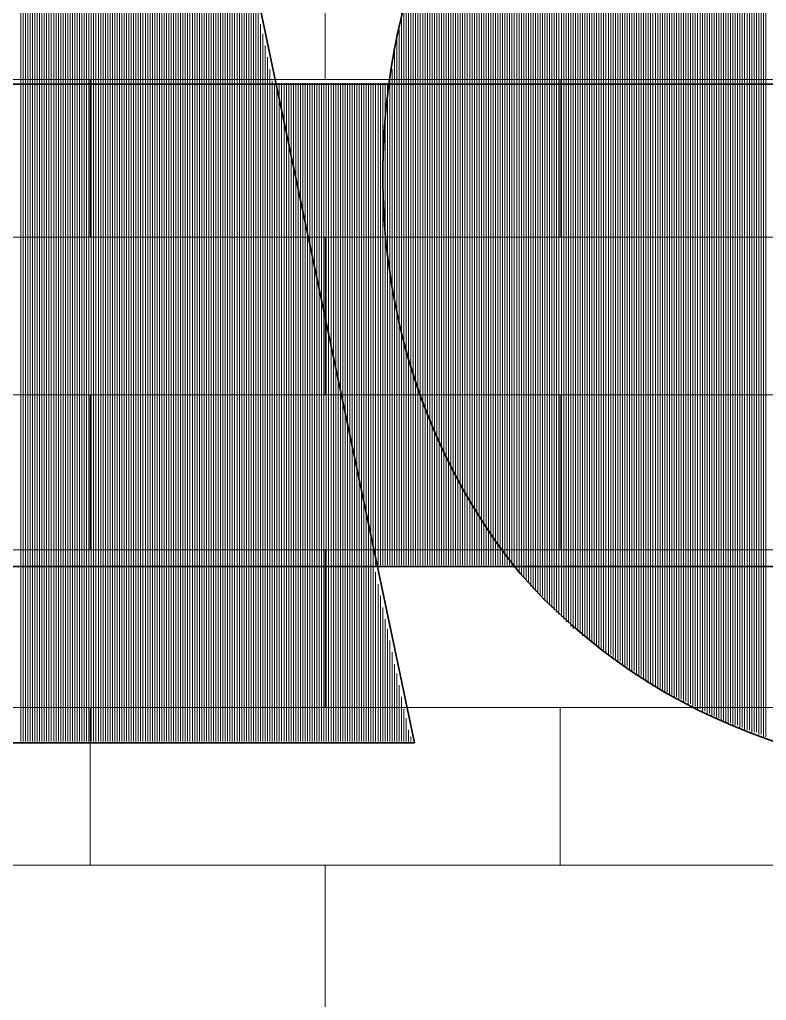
# Model space of a CAD drawing. Header units: inches. Extents: x 5 to 516, y -193 to 129.
# Drawn here: x 85.699 to 86.758, y -84.251 to -82.861 of the extents above; entities that cross this region are included whole.
import ezdxf

# ---------------------------------------------------------------- set-up
doc = ezdxf.new("R2010")
doc.units = ezdxf.units.IN
doc.header["$MEASUREMENT"] = 0
doc.layers.add('PDF4_Geometry', color=7, linetype='Continuous')

msp = doc.modelspace()

# ---------------------------------------------------------------- linework, layer by layer
at = {"layer": 'PDF4_Geometry', "lineweight": 35}
for points in [[(84.1087559, -83.886316), (83.5087558, -83.886316), (83.9287559, -81.8863158), (84.5620892, -81.8863158), (84.8820893, -83.1529826), (85.2054226, -81.8863158), (85.838756, -81.8863158), (86.2587561, -83.886316), (85.658756, -83.886316), (85.4587559, -82.8596493), (85.1820893, -83.886316), (84.5854226, -83.886316), (84.3087559, -82.8596493)], [(83.8754184, -83.6363167), (83.8754184, -82.9529833), (99.6120869, -82.9529833), (99.6120869, -83.6363167)]]:
    msp.add_lwpolyline(points, close=True, dxfattribs=at)
at = {"layer": 'PDF4_Geometry', "lineweight": 15}
for points in [[(85.700424, -83.8846511), (85.700424, -81.8846509), (85.700424, -83.8846511)], [(85.7037538, -83.8846511), (85.7037538, -81.8846509), (85.7037538, -83.8846511)], [(85.7070904, -83.8846511), (85.7070904, -81.8846509), (85.7070904, -83.8846511)], [(85.7104202, -83.8846511), (85.7104202, -81.8846509), (85.7104202, -83.8846511)], [(85.7137568, -83.8846511), (85.7137568, -81.8846509), (85.7137568, -83.8846511)], [(85.7170866, -83.8846511), (85.7170866, -81.8846509), (85.7170866, -83.8846511)], [(85.7204232, -83.8846511), (85.7204232, -81.8846509), (85.7204232, -83.8846511)], [(85.723753, -83.8846511), (85.723753, -81.8846509), (85.723753, -83.8846511)], [(85.7270896, -83.8846511), (85.7270896, -81.8846509), (85.7270896, -83.8846511)], [(85.7304194, -83.8846511), (85.7304194, -81.8846509), (85.7304194, -83.8846511)], [(85.733756, -83.8846511), (85.733756, -81.8846509), (85.733756, -83.8846511)], [(85.7370858, -83.8846511), (85.7370858, -81.8846509), (85.7370858, -83.8846511)], [(85.7404224, -83.8846511), (85.7404224, -81.8846509), (85.7404224, -83.8846511)], [(85.7437522, -83.8846511), (85.7437522, -81.8846509), (85.7437522, -83.8846511)], [(85.7470888, -83.8846511), (85.7470888, -81.8846509), (85.7470888, -83.8846511)], [(85.7504186, -83.8846511), (85.7504186, -81.8846509), (85.7504186, -83.8846511)], [(85.7537552, -83.8846511), (85.7537552, -81.8846509), (85.7537552, -83.8846511)], [(85.7570918, -83.8846511), (85.7570918, -81.8846509), (85.7570918, -83.8846511)], [(85.7604216, -83.8846511), (85.7604216, -81.8846509), (85.7604216, -83.8846511)], [(85.7637514, -83.8846511), (85.7637514, -81.8846509), (85.7637514, -83.8846511)], [(85.767088, -83.8846511), (85.767088, -81.8846509), (85.767088, -83.8846511)], [(85.7704246, -83.8846511), (85.7704246, -81.8846509), (85.7704246, -83.8846511)], [(85.7737544, -83.8846511), (85.7737544, -81.8846509), (85.7737544, -83.8846511)], [(85.7770842, -83.8846511), (85.7770842, -81.8846509), (85.7770842, -83.8846511)], [(85.7804208, -83.8846511), (85.7804208, -81.8846509), (85.7804208, -83.8846511)], [(85.7837574, -83.8846511), (85.7837574, -81.8846509), (85.7837574, -83.8846511)], [(85.7870872, -83.8846511), (85.7870872, -81.8846509), (85.7870872, -83.8846511)], [(85.7904238, -83.8846511), (85.7904238, -81.8846509), (85.7904238, -83.8846511)], [(85.7937536, -83.8846511), (85.7937536, -81.8846509), (85.7937536, -83.8846511)], [(85.7970902, -83.8846511), (85.7970902, -81.8846509), (85.7970902, -83.8846511)], [(85.80042, -83.8846511), (85.80042, -81.8846509), (85.80042, -83.8846511)], [(85.8037565, -83.8846511), (85.8037565, -81.8846509), (85.8037565, -83.8846511)], [(85.8070864, -83.8846511), (85.8070864, -81.8846509), (85.8070864, -83.8846511)], [(85.8104229, -83.8846511), (85.8104229, -81.8846509), (85.8104229, -83.8846511)], [(85.8137528, -83.8846511), (85.8137528, -81.8846509), (85.8137528, -83.8846511)], [(85.8170893, -83.8846511), (85.8170893, -81.8846509), (85.8170893, -83.8846511)], [(85.8204191, -83.8846511), (85.8204191, -81.8846509), (85.8204191, -83.8846511)], [(85.8237557, -83.8846511), (85.8237557, -81.8846509), (85.8237557, -83.8846511)], [(85.8270855, -83.8846511), (85.8270855, -81.8846509), (85.8270855, -83.8846511)], [(85.8304221, -83.8846511), (85.8304221, -81.8846509), (85.8304221, -83.8846511)], [(85.8337519, -83.8846511), (85.8337519, -81.8846509), (85.8337519, -83.8846511)], [(85.8370885, -83.8846511), (85.8370885, -81.8979844), (85.8370885, -83.8846511)], [(85.8404251, -83.8846511), (85.8404251, -81.914651), (85.8404251, -83.8846511)], [(85.8437549, -83.8846511), (85.8437549, -81.9279842), (85.8437549, -83.8846511)], [(85.8470847, -83.8846511), (85.8470847, -81.9446511), (85.8470847, -83.8846511)], [(85.8504213, -83.8846511), (85.8504213, -81.9613177), (85.8504213, -83.8846511)], [(85.8537579, -83.8846511), (85.8537579, -81.9779843), (85.8537579, -83.8846511)], [(85.8570877, -83.8846511), (85.8570877, -81.9913175), (85.8570877, -83.8846511)], [(85.8604175, -83.8846511), (85.8604175, -82.0079843), (85.8604175, -83.8846511)], [(85.8637541, -83.8846511), (85.8637541, -82.0246509), (85.8637541, -83.8846511)], [(85.8670907, -83.8846511), (85.8670907, -82.0413176), (85.8670907, -83.8846511)], [(85.8704205, -83.8846511), (85.8704205, -82.054651), (85.8704205, -83.8846511)], [(85.8737571, -83.8846511), (85.8737571, -82.0713177), (85.8737571, -83.8846511)], [(85.8770869, -83.8846511), (85.8770869, -82.0879843), (85.8770869, -83.8846511)], [(85.8804235, -83.8846511), (85.8804235, -82.1046509), (85.8804235, -83.8846511)], [(85.8837533, -83.8846511), (85.8837533, -82.1213176), (85.8837533, -83.8846511)], [(85.8870899, -83.8846511), (85.8870899, -82.134651), (85.8870899, -83.8846511)], [(85.8904197, -83.8846511), (85.8904197, -82.1513176), (85.8904197, -83.8846511)], [(85.8937563, -83.8846511), (85.8937563, -82.1679843), (85.8937563, -83.8846511)], [(85.8970861, -83.8846511), (85.8970861, -82.184651), (85.8970861, -83.8846511)], [(85.9004227, -83.8846511), (85.9004227, -82.1979842), (85.9004227, -83.8846511)], [(85.9037525, -83.8846511), (85.9037525, -82.214651), (85.9037525, -83.8846511)], [(85.9070891, -83.8846511), (85.9070891, -82.2313176), (85.9070891, -83.8846511)], [(85.9104189, -83.8846511), (85.9104189, -82.2479844), (85.9104189, -83.8846511)], [(85.9137555, -83.8846511), (85.9137555, -82.2613177), (85.9137555, -83.8846511)], [(86.7304195, -83.8679817), (86.7304195, -82.2646482), (86.7304195, -83.8679817)], [(86.7337561, -83.8679817), (86.7337561, -82.2646482), (86.7337561, -83.8679817)], [(86.7370859, -83.8713183), (86.7370859, -82.2613182), (86.7370859, -83.8713183)], [(86.7404225, -83.8713183), (86.7404225, -82.2613182), (86.7404225, -83.8713183)], [(86.7437523, -83.8713183), (86.7437523, -82.2613182), (86.7437523, -83.8713183)], [(86.7470889, -83.8746515), (86.7470889, -82.2579847), (86.7470889, -83.8746515)], [(86.7504187, -83.8746515), (86.7504187, -82.2579847), (86.7504187, -83.8746515)], [(86.7537553, -83.8779847), (86.7537553, -82.2579846), (86.7537553, -83.8779847)], [(86.7570919, -83.8779847), (86.7570919, -82.2546513), (86.7570919, -83.8779847)], [(85.9170853, -83.8846511), (85.9170853, -82.2779843), (85.9170853, -83.8846511)], [(86.6970875, -83.8546489), (86.6970875, -82.2779822), (86.6970875, -83.8546489)], [(86.7004241, -83.8579855), (86.7004241, -82.2779853), (86.7004241, -83.8579855)], [(86.7037539, -83.8579855), (86.7037539, -82.2746521), (86.7037539, -83.8579855)], [(86.7070905, -83.8579855), (86.7070905, -82.2746521), (86.7070905, -83.8579855)], [(86.7104203, -83.8613153), (86.7104203, -82.2746486), (86.7104203, -83.8613153)], [(86.7137569, -83.8613153), (86.7137569, -82.2713151), (86.7137569, -83.8613153)], [(86.7170867, -83.8613153), (86.7170867, -82.2713151), (86.7170867, -83.8613153)], [(86.7204233, -83.8646519), (86.7204233, -82.2679851), (86.7204233, -83.8646519)], [(86.7237531, -83.8646519), (86.7237531, -82.2679851), (86.7237531, -83.8646519)], [(86.7270897, -83.8679817), (86.7270897, -82.2679816), (86.7270897, -83.8679817)], [(86.6704219, -83.8413161), (86.6704219, -82.291316), (86.6704219, -83.8413161)], [(86.6737585, -83.8446493), (86.6737585, -82.2913159), (86.6737585, -83.8446493)], [(86.6770883, -83.8446493), (86.6770883, -82.2879825), (86.6770883, -83.8446493)], [(86.6804181, -83.8479825), (86.6804181, -82.2879824), (86.6804181, -83.8479825)], [(86.6837547, -83.8479825), (86.6837547, -82.2846491), (86.6837547, -83.8479825)], [(86.6870913, -83.8513157), (86.6870913, -82.2846489), (86.6870913, -83.8513157)], [(86.6904211, -83.8513157), (86.6904211, -82.2813156), (86.6904211, -83.8513157)], [(86.6937509, -83.8546489), (86.6937509, -82.2813155), (86.6937509, -83.8546489)], [(85.9204219, -83.8846511), (85.9204219, -82.2946509), (85.9204219, -83.8846511)], [(86.6370899, -83.8246501), (86.6370899, -82.3079834), (86.6370899, -83.8246501)], [(86.6404198, -83.8279833), (86.6404198, -82.3079832), (86.6404198, -83.8279833)], [(86.6437563, -83.8279833), (86.6437563, -82.3046499), (86.6437563, -83.8279833)], [(86.6470862, -83.8313165), (86.6470862, -82.3046497), (86.6470862, -83.8313165)], [(86.6504227, -83.8313165), (86.6504227, -82.3013164), (86.6504227, -83.8313165)], [(86.6537525, -83.8346497), (86.6537525, -82.3013163), (86.6537525, -83.8346497)], [(86.6570891, -83.8346497), (86.6570891, -82.2979829), (86.6570891, -83.8346497)], [(86.6604189, -83.8379829), (86.6604189, -82.2979829), (86.6604189, -83.8379829)], [(86.6637555, -83.8379829), (86.6637555, -82.2946494), (86.6637555, -83.8379829)], [(86.6670853, -83.8413161), (86.6670853, -82.2946493), (86.6670853, -83.8413161)], [(85.9237585, -83.8846511), (85.9237585, -82.3113176), (85.9237585, -83.8846511)], [(86.6137542, -83.8146505), (86.6137542, -82.3213172), (86.6137542, -83.8146505)], [(86.6170908, -83.8146505), (86.6170908, -82.3213172), (86.6170908, -83.8146505)], [(86.6204206, -83.8179837), (86.6204206, -82.3179836), (86.6204206, -83.8179837)], [(86.6237572, -83.8179837), (86.6237572, -82.3146503), (86.6237572, -83.8179837)], [(86.627087, -83.8213169), (86.627087, -82.3146501), (86.627087, -83.8213169)], [(86.6304236, -83.8213169), (86.6304236, -82.3113168), (86.6304236, -83.8213169)], [(86.6337534, -83.8246501), (86.6337534, -82.3113167), (86.6337534, -83.8246501)], [(85.9270883, -83.8846511), (85.9270883, -82.3279843), (85.9270883, -83.8846511)], [(86.5904252, -83.8013178), (86.5904252, -82.334651), (86.5904252, -83.8013178)], [(86.593755, -83.8013178), (86.593755, -82.334651), (86.593755, -83.8013178)], [(86.5970848, -83.804651), (86.5970848, -82.3313175), (86.5970848, -83.804651)], [(86.6004214, -83.8079842), (86.6004214, -82.3279841), (86.6004214, -83.8079842)], [(86.603758, -83.8079842), (86.603758, -82.3279841), (86.603758, -83.8079842)], [(86.6070878, -83.8113173), (86.6070878, -82.3246506), (86.6070878, -83.8113173)], [(86.6104176, -83.8113173), (86.6104176, -82.3246506), (86.6104176, -83.8113173)], [(85.9304181, -83.8846511), (85.9304181, -82.3413176), (85.9304181, -83.8846511)], [(86.5737558, -83.787985), (86.5737558, -82.3479848), (86.5737558, -83.787985)], [(86.5770856, -83.7913182), (86.5770856, -82.3446513), (86.5770856, -83.7913182)], [(86.5804222, -83.7913182), (86.5804222, -82.3446513), (86.5804222, -83.7913182)], [(86.583752, -83.7946514), (86.583752, -82.3413179), (86.583752, -83.7946514)], [(86.5870886, -83.7979846), (86.5870886, -82.3379844), (86.5870886, -83.7979846)], [(85.9337547, -83.8846511), (85.9337547, -82.3579843), (85.9337547, -83.8846511)], [(86.5537566, -83.7746522), (86.5537566, -82.3613187), (86.5537566, -83.7746522)], [(86.5570864, -83.777982), (86.5570864, -82.3613152), (86.5570864, -83.777982)], [(86.560423, -83.777982), (86.560423, -82.3579819), (86.560423, -83.777982)], [(86.5637528, -83.7813186), (86.5637528, -82.3546518), (86.5637528, -83.7813186)], [(86.5670894, -83.7846484), (86.5670894, -82.351315), (86.5670894, -83.7846484)], [(86.5704192, -83.7846484), (86.5704192, -82.351315), (86.5704192, -83.7846484)], [(85.9370912, -83.8846511), (85.9370912, -82.374651), (85.9370912, -83.8846511)], [(86.5337574, -83.761316), (86.5337574, -82.3779825), (86.5337574, -83.761316)], [(86.5370872, -83.761316), (86.5370872, -82.3746493), (86.5370872, -83.761316)], [(86.5404238, -83.7646492), (86.5404238, -82.3713157), (86.5404238, -83.7646492)], [(86.5437536, -83.7679824), (86.5437536, -82.3713157), (86.5437536, -83.7679824)], [(86.5470902, -83.7713156), (86.5470902, -82.3679821), (86.5470902, -83.7713156)], [(86.55042, -83.7713156), (86.55042, -82.3646488), (86.55042, -83.7713156)], [(85.9404211, -83.8846511), (85.9404211, -82.3913177), (85.9404211, -83.8846511)], [(86.5137515, -83.74465), (86.5137515, -82.3913165), (86.5137515, -83.74465)], [(86.517088, -83.7479832), (86.517088, -82.3913164), (86.517088, -83.7479832)], [(86.5204246, -83.7513164), (86.5204246, -82.3879829), (86.5204246, -83.7513164)], [(86.5237544, -83.7546496), (86.5237544, -82.3846495), (86.5237544, -83.7546496)], [(86.5270842, -83.7546496), (86.5270842, -82.3813162), (86.5270842, -83.7546496)], [(86.5304208, -83.7579828), (86.5304208, -82.381316), (86.5304208, -83.7579828)], [(85.9437509, -83.8846511), (85.9437509, -82.404651), (85.9437509, -83.8846511)], [(86.5004187, -83.7346504), (86.5004187, -82.4046502), (86.5004187, -83.7346504)], [(86.5037552, -83.7379836), (86.5037552, -82.4013169), (86.5037552, -83.7379836)], [(86.5070918, -83.7413168), (86.5070918, -82.3979834), (86.5070918, -83.7413168)], [(86.5104216, -83.74465), (86.5104216, -82.3946499), (86.5104216, -83.74465)], [(86.4837561, -83.7246508), (86.4837561, -82.417984), (86.4837561, -83.7246508)], [(86.4870859, -83.7246508), (86.4870859, -82.4146507), (86.4870859, -83.7246508)], [(86.4904225, -83.727984), (86.4904225, -82.4113172), (86.4904225, -83.727984)], [(86.4937523, -83.7313172), (86.4937523, -82.4079838), (86.4937523, -83.7313172)], [(86.4970889, -83.7346504), (86.4970889, -82.4079837), (86.4970889, -83.7346504)], [(85.9470875, -83.8846511), (85.9470875, -82.4213176), (85.9470875, -83.8846511)], [(86.4704233, -83.711318), (86.4704233, -82.4279846), (86.4704233, -83.711318)], [(86.4737531, -83.7146512), (86.4737531, -82.4246512), (86.4737531, -83.7146512)], [(86.4770897, -83.7146512), (86.4770897, -82.4246512), (86.4770897, -83.7146512)], [(86.4804195, -83.7213176), (86.4804195, -82.4213175), (86.4804195, -83.7213176)], [(85.950424, -83.8846511), (85.950424, -82.4379843), (85.950424, -83.8846511)], [(86.4537539, -83.6946486), (86.4537539, -82.4446485), (86.4537539, -83.6946486)], [(86.4570905, -83.6979852), (86.4570905, -82.4413184), (86.4570905, -83.6979852)], [(86.4604203, -83.701315), (86.4604203, -82.4379816), (86.4604203, -83.701315)], [(86.4637569, -83.7046516), (86.4637569, -82.4346515), (86.4637569, -83.7046516)], [(86.4670867, -83.7079848), (86.4670867, -82.4346514), (86.4670867, -83.7079848)], [(85.9537538, -83.8846511), (85.9537538, -82.454651), (85.9537538, -83.8846511)], [(86.4404211, -83.6779826), (86.4404211, -82.4613159), (86.4404211, -83.6779826)], [(86.4437509, -83.684649), (86.4437509, -82.4579823), (86.4437509, -83.684649)], [(86.4470875, -83.6879822), (86.4470875, -82.4546488), (86.4470875, -83.6879822)], [(86.4504241, -83.6913188), (86.4504241, -82.4479855), (86.4504241, -83.6913188)], [(85.9570904, -83.8846511), (85.9570904, -82.4679843), (85.9570904, -83.8846511)], [(86.4270883, -83.6679831), (86.4270883, -82.4746496), (86.4270883, -83.6679831)], [(86.4304181, -83.6713163), (86.4304181, -82.4746494), (86.4304181, -83.6713163)], [(86.4337547, -83.6746495), (86.4337547, -82.4679827), (86.4337547, -83.6746495)], [(86.4370913, -83.6779826), (86.4370913, -82.4646492), (86.4370913, -83.6779826)], [(85.9604202, -83.8846511), (85.9604202, -82.4846509), (85.9604202, -83.8846511)], [(86.4170853, -83.6546503), (86.4170853, -82.4879835), (86.4170853, -83.6546503)], [(86.4204219, -83.6579835), (86.4204219, -82.48465), (86.4204219, -83.6579835)], [(86.4237585, -83.6646499), (86.4237585, -82.477983), (86.4237585, -83.6646499)], [(85.9637568, -83.8846511), (85.9637568, -82.5013177), (85.9637568, -83.8846511)], [(86.4070891, -83.6446507), (86.4070891, -82.497984), (86.4070891, -83.6446507)], [(86.4104189, -83.6479839), (86.4104189, -82.4946504), (86.4104189, -83.6479839)], [(86.4137555, -83.6513171), (86.4137555, -82.491317), (86.4137555, -83.6513171)], [(86.3937563, -83.6279847), (86.3937563, -82.5146512), (86.3937563, -83.6279847)], [(86.3970861, -83.6313179), (86.3970861, -82.5146511), (86.3970861, -83.6313179)], [(86.4004227, -83.6379843), (86.4004227, -82.5079842), (86.4004227, -83.6379843)], [(86.4037525, -83.6379843), (86.4037525, -82.5046508), (86.4037525, -83.6379843)], [(85.9670866, -83.8846511), (85.9670866, -82.5179843), (85.9670866, -83.8846511)], [(86.3870899, -83.6179817), (86.3870899, -82.5246483), (86.3870899, -83.6179817)], [(86.3904197, -83.6246515), (86.3904197, -82.521318), (86.3904197, -83.6246515)], [(85.9704232, -83.8846511), (85.9704232, -82.534651), (85.9704232, -83.8846511)], [(86.3737571, -83.5979825), (86.3737571, -82.5446491), (86.3737571, -83.5979825)], [(86.3770869, -83.6046489), (86.3770869, -82.5379821), (86.3770869, -83.6046489)], [(86.3804235, -83.6113153), (86.3804235, -82.5346486), (86.3804235, -83.6113153)], [(86.3837533, -83.6146519), (86.3837533, -82.5313185), (86.3837533, -83.6146519)], [(85.973753, -83.8846511), (85.973753, -82.5479844), (85.973753, -83.8846511)], [(86.3670907, -83.5913161), (86.3670907, -82.5546494), (86.3670907, -83.5913161)], [(86.3704205, -83.5979825), (86.3704205, -82.5479824), (86.3704205, -83.5979825)], [(85.9770896, -83.8846511), (85.9770896, -82.564651), (85.9770896, -83.8846511)], [(86.3570878, -83.5779833), (86.3570878, -82.5713165), (86.3570878, -83.5779833)], [(86.3604176, -83.5846497), (86.3604176, -82.5646496), (86.3604176, -83.5846497)], [(86.3637542, -83.5879829), (86.3637542, -82.5613162), (86.3637542, -83.5879829)], [(85.9804194, -83.8846511), (85.9804194, -82.5813177), (85.9804194, -83.8846511)], [(86.3504214, -83.5713169), (86.3504214, -82.5813168), (86.3504214, -83.5713169)], [(86.3537579, -83.5746501), (86.3537579, -82.57465), (86.3537579, -83.5746501)], [(85.983756, -83.8846511), (85.983756, -82.5979843), (85.983756, -83.8846511)], [(86.3404252, -83.5546509), (86.3404252, -82.5979842), (86.3404252, -83.5546509)], [(86.343755, -83.5613173), (86.343755, -82.5946506), (86.343755, -83.5613173)], [(86.3470848, -83.5679837), (86.3470848, -82.5879837), (86.3470848, -83.5679837)], [(85.9870858, -83.8846511), (85.9870858, -82.6113177), (85.9870858, -83.8846511)], [(86.333752, -83.5446513), (86.333752, -82.611318), (86.333752, -83.5446513)], [(86.3370886, -83.5513177), (86.3370886, -82.6079843), (86.3370886, -83.5513177)], [(85.9904224, -83.8846511), (85.9904224, -82.6279843), (85.9904224, -83.8846511)], [(86.3237558, -83.527982), (86.3237558, -82.6279818), (86.3237558, -83.527982)], [(86.3270856, -83.5346484), (86.3270856, -82.6213149), (86.3270856, -83.5346484)], [(86.3304222, -83.5413181), (86.3304222, -82.6179847), (86.3304222, -83.5413181)], [(86.3170894, -83.5179824), (86.3170894, -82.6413156), (86.3170894, -83.5179824)], [(86.3204192, -83.5213156), (86.3204192, -82.6346488), (86.3204192, -83.5213156)], [(85.9937522, -83.8846511), (85.9937522, -82.644651), (85.9937522, -83.8846511)], [(86.310423, -83.5046496), (86.310423, -82.6546495), (86.310423, -83.5046496)], [(86.3137528, -83.5079828), (86.3137528, -82.6446494), (86.3137528, -83.5079828)], [(85.9970888, -83.8846511), (85.9970888, -82.6613177), (85.9970888, -83.8846511)], [(86.3037566, -83.4913168), (86.3037566, -82.66465), (86.3037566, -83.4913168)], [(86.3070864, -83.4979832), (86.3070864, -82.6579831), (86.3070864, -83.4979832)], [(86.0004186, -83.8846511), (86.0004186, -82.6746509), (86.0004186, -83.8846511)], [(86.2970902, -83.477984), (86.2970902, -82.6813173), (86.2970902, -83.477984)], [(86.30042, -83.4846504), (86.30042, -82.671317), (86.30042, -83.4846504)], [(86.0037552, -83.8846511), (86.0037552, -82.6913177), (86.0037552, -83.8846511)], [(86.2904238, -83.461318), (86.2904238, -82.6946513), (86.2904238, -83.461318)], [(86.2937536, -83.4713176), (86.2937536, -82.6879842), (86.2937536, -83.4713176)], [(86.0070918, -83.8846511), (86.0070918, -82.7079843), (86.0070918, -83.8846511)], [(86.2837574, -83.4479852), (86.2837574, -82.7113185), (86.2837574, -83.4479852)], [(86.2870872, -83.4579848), (86.2870872, -82.7046514), (86.2870872, -83.4579848)], [(86.0104216, -83.8846511), (86.0104216, -82.7246511), (86.0104216, -83.8846511)], [(86.2804208, -83.4413188), (86.2804208, -82.7179854), (86.2804208, -83.4413188)], [(86.2737544, -83.4246494), (86.2737544, -82.7379827), (86.2737544, -83.4246494)], [(86.2770842, -83.434649), (86.2770842, -82.7279823), (86.2770842, -83.434649)], [(86.0137514, -83.8846511), (86.0137514, -82.7413177), (86.0137514, -83.8846511)], [(86.2704246, -83.4113166), (86.2704246, -82.7446499), (86.2704246, -83.4113166)], [(86.017088, -83.8846511), (86.017088, -82.754651), (86.017088, -83.8846511)], [(86.2637514, -83.3979838), (86.2637514, -82.7646505), (86.2637514, -83.3979838)], [(86.267088, -83.4079834), (86.267088, -82.7613167), (86.267088, -83.4079834)], [(86.0204246, -83.8846511), (86.0204246, -82.7713176), (86.0204246, -83.8846511)], [(86.2604216, -83.3879843), (86.2604216, -82.7779842), (86.2604216, -83.3879843)], [(86.0237544, -83.8846511), (86.0237544, -82.7879843), (86.0237544, -83.8846511)], [(86.2570918, -83.3779847), (86.2570918, -82.7879846), (86.2570918, -83.3779847)], [(86.0270842, -83.8846511), (86.0270842, -82.804651), (86.0270842, -83.8846511)], [(86.2537552, -83.3613153), (86.2537552, -82.8013152), (86.2537552, -83.3613153)], [(86.0304208, -83.8846511), (86.0304208, -82.8179843), (86.0304208, -83.8846511)], [(86.2504186, -83.3546489), (86.2504186, -82.8179822), (86.2504186, -83.3546489)], [(86.0337574, -83.8846511), (86.0337574, -82.834651), (86.0337574, -83.8846511)], [(86.2470888, -83.3413161), (86.2470888, -82.8246494), (86.2470888, -83.3413161)], [(86.2437522, -83.3313165), (86.2437522, -82.8379831), (86.2437522, -83.3313165)], [(86.0370872, -83.8846511), (86.0370872, -82.8513177), (86.0370872, -83.8846511)], [(86.2404224, -83.3113173), (86.2404224, -82.8513173), (86.2404224, -83.3113173)], [(86.0404238, -83.8846511), (86.0404238, -82.8679844), (86.0404238, -83.8846511)], [(86.2370858, -83.3046509), (86.2370858, -82.8746509), (86.2370858, -83.3046509)], [(86.0437536, -83.8846511), (86.0437536, -82.8813177), (86.0437536, -83.8846511)], [(86.233756, -83.2913181), (86.233756, -82.8813181), (86.233756, -83.2913181)], [(86.0470902, -83.8846511), (86.0470902, -82.8979843), (86.0470902, -83.8846511)], [(86.2304195, -83.2779819), (86.2304195, -82.9013152), (86.2304195, -83.2779819)], [(86.05042, -83.8846511), (86.05042, -82.9146511), (86.05042, -83.8846511)], [(86.0537566, -83.8846511), (86.0537566, -82.9313177), (86.0537566, -83.8846511)], [(86.2270896, -83.2513164), (86.2270896, -82.9313163), (86.2270896, -83.2513164)], [(85.700424, -83.6346511), (85.700424, -82.9513177), (85.700424, -83.6346511)], [(85.7037538, -83.6346511), (85.7037538, -82.9513177), (85.7037538, -83.6346511)], [(85.7070904, -83.6346511), (85.7070904, -82.9513177), (85.7070904, -83.6346511)], [(85.7104202, -83.6346511), (85.7104202, -82.9513177), (85.7104202, -83.6346511)], [(85.7137568, -83.6346511), (85.7137568, -82.9513177), (85.7137568, -83.6346511)], [(85.7170866, -83.6346511), (85.7170866, -82.9513177), (85.7170866, -83.6346511)], [(85.7204232, -83.6346511), (85.7204232, -82.9513177), (85.7204232, -83.6346511)], [(85.723753, -83.6346511), (85.723753, -82.9513177), (85.723753, -83.6346511)], [(85.7270896, -83.6346511), (85.7270896, -82.9513177), (85.7270896, -83.6346511)], [(85.7304194, -83.6346511), (85.7304194, -82.9513177), (85.7304194, -83.6346511)], [(85.733756, -83.6346511), (85.733756, -82.9513177), (85.733756, -83.6346511)], [(85.7370858, -83.6346511), (85.7370858, -82.9513177), (85.7370858, -83.6346511)], [(85.7404224, -83.6346511), (85.7404224, -82.9513177), (85.7404224, -83.6346511)], [(85.7437522, -83.6346511), (85.7437522, -82.9513177), (85.7437522, -83.6346511)], [(85.7470888, -83.6346511), (85.7470888, -82.9513177), (85.7470888, -83.6346511)], [(85.7504186, -83.6346511), (85.7504186, -82.9513177), (85.7504186, -83.6346511)], [(85.7537552, -83.6346511), (85.7537552, -82.9513177), (85.7537552, -83.6346511)], [(85.7570918, -83.6346511), (85.7570918, -82.9513177), (85.7570918, -83.6346511)], [(85.7604216, -83.6346511), (85.7604216, -82.9513177), (85.7604216, -83.6346511)], [(85.7637514, -83.6346511), (85.7637514, -82.9513177), (85.7637514, -83.6346511)], [(85.767088, -83.6346511), (85.767088, -82.9513177), (85.767088, -83.6346511)], [(85.7704246, -83.6346511), (85.7704246, -82.9513177), (85.7704246, -83.6346511)], [(85.7737544, -83.6346511), (85.7737544, -82.9513177), (85.7737544, -83.6346511)], [(85.7770842, -83.6346511), (85.7770842, -82.9513177), (85.7770842, -83.6346511)], [(85.7804208, -83.6346511), (85.7804208, -82.9513177), (85.7804208, -83.6346511)], [(85.7837574, -83.6346511), (85.7837574, -82.9513177), (85.7837574, -83.6346511)], [(85.7870872, -83.6346511), (85.7870872, -82.9513177), (85.7870872, -83.6346511)], [(85.7904238, -83.6346511), (85.7904238, -82.9513177), (85.7904238, -83.6346511)], [(85.7937536, -83.6346511), (85.7937536, -82.9513177), (85.7937536, -83.6346511)], [(85.7970902, -83.6346511), (85.7970902, -82.9513177), (85.7970902, -83.6346511)], [(85.80042, -83.6346511), (85.80042, -82.9513177), (85.80042, -83.6346511)], [(85.8037565, -83.6346511), (85.8037565, -82.9513177), (85.8037565, -83.6346511)], [(85.8070864, -83.6346511), (85.8070864, -82.9513177), (85.8070864, -83.6346511)], [(85.8104229, -83.6346511), (85.8104229, -82.9513177), (85.8104229, -83.6346511)], [(85.8137528, -83.6346511), (85.8137528, -82.9513177), (85.8137528, -83.6346511)], [(85.8170893, -83.6346511), (85.8170893, -82.9513177), (85.8170893, -83.6346511)], [(85.8204191, -83.6346511), (85.8204191, -82.9513177), (85.8204191, -83.6346511)], [(85.8237557, -83.6346511), (85.8237557, -82.9513177), (85.8237557, -83.6346511)], [(85.8270855, -83.6346511), (85.8270855, -82.9513177), (85.8270855, -83.6346511)], [(85.8304221, -83.6346511), (85.8304221, -82.9513177), (85.8304221, -83.6346511)], [(85.8337519, -83.6346511), (85.8337519, -82.9513177), (85.8337519, -83.6346511)], [(85.8370885, -83.6346511), (85.8370885, -82.9513177), (85.8370885, -83.6346511)], [(85.8404251, -83.6346511), (85.8404251, -82.9513177), (85.8404251, -83.6346511)], [(85.8437549, -83.6346511), (85.8437549, -82.9513177), (85.8437549, -83.6346511)], [(85.8470847, -83.6346511), (85.8470847, -82.9513177), (85.8470847, -83.6346511)], [(85.8504213, -83.6346511), (85.8504213, -82.9513177), (85.8504213, -83.6346511)], [(85.8537579, -83.6346511), (85.8537579, -82.9513177), (85.8537579, -83.6346511)], [(85.8570877, -83.6346511), (85.8570877, -82.9513177), (85.8570877, -83.6346511)], [(85.8604175, -83.6346511), (85.8604175, -82.9513177), (85.8604175, -83.6346511)], [(85.8637541, -83.6346511), (85.8637541, -82.9513177), (85.8637541, -83.6346511)], [(85.8670907, -83.6346511), (85.8670907, -82.9513177), (85.8670907, -83.6346511)], [(85.8704205, -83.6346511), (85.8704205, -82.9513177), (85.8704205, -83.6346511)], [(85.8737571, -83.6346511), (85.8737571, -82.9513177), (85.8737571, -83.6346511)], [(85.8770869, -83.6346511), (85.8770869, -82.9513177), (85.8770869, -83.6346511)], [(85.8804235, -83.6346511), (85.8804235, -82.9513177), (85.8804235, -83.6346511)], [(85.8837533, -83.6346511), (85.8837533, -82.9513177), (85.8837533, -83.6346511)], [(85.8870899, -83.6346511), (85.8870899, -82.9513177), (85.8870899, -83.6346511)], [(85.8904197, -83.6346511), (85.8904197, -82.9513177), (85.8904197, -83.6346511)], [(85.8937563, -83.6346511), (85.8937563, -82.9513177), (85.8937563, -83.6346511)], [(85.8970861, -83.6346511), (85.8970861, -82.9513177), (85.8970861, -83.6346511)], [(85.9004227, -83.6346511), (85.9004227, -82.9513177), (85.9004227, -83.6346511)], [(85.9037525, -83.6346511), (85.9037525, -82.9513177), (85.9037525, -83.6346511)], [(85.9070891, -83.6346511), (85.9070891, -82.9513177), (85.9070891, -83.6346511)], [(85.9104189, -83.6346511), (85.9104189, -82.9513177), (85.9104189, -83.6346511)], [(85.9137555, -83.6346511), (85.9137555, -82.9513177), (85.9137555, -83.6346511)], [(85.9170853, -83.6346511), (85.9170853, -82.9513177), (85.9170853, -83.6346511)], [(85.9204219, -83.6346511), (85.9204219, -82.9513177), (85.9204219, -83.6346511)], [(85.9237585, -83.6346511), (85.9237585, -82.9513177), (85.9237585, -83.6346511)], [(85.9270883, -83.6346511), (85.9270883, -82.9513177), (85.9270883, -83.6346511)], [(85.9304181, -83.6346511), (85.9304181, -82.9513177), (85.9304181, -83.6346511)], [(85.9337547, -83.6346511), (85.9337547, -82.9513177), (85.9337547, -83.6346511)], [(85.9370912, -83.6346511), (85.9370912, -82.9513177), (85.9370912, -83.6346511)], [(85.9404211, -83.6346511), (85.9404211, -82.9513177), (85.9404211, -83.6346511)], [(85.9437509, -83.6346511), (85.9437509, -82.9513177), (85.9437509, -83.6346511)], [(85.9470875, -83.6346511), (85.9470875, -82.9513177), (85.9470875, -83.6346511)], [(85.950424, -83.6346511), (85.950424, -82.9513177), (85.950424, -83.6346511)], [(85.9537538, -83.6346511), (85.9537538, -82.9513177), (85.9537538, -83.6346511)], [(85.9570904, -83.6346511), (85.9570904, -82.9513177), (85.9570904, -83.6346511)], [(85.9604202, -83.6346511), (85.9604202, -82.9513177), (85.9604202, -83.6346511)], [(85.9637568, -83.6346511), (85.9637568, -82.9513177), (85.9637568, -83.6346511)], [(85.9670866, -83.6346511), (85.9670866, -82.9513177), (85.9670866, -83.6346511)], [(85.9704232, -83.6346511), (85.9704232, -82.9513177), (85.9704232, -83.6346511)], [(85.973753, -83.6346511), (85.973753, -82.9513177), (85.973753, -83.6346511)], [(85.9770896, -83.6346511), (85.9770896, -82.9513177), (85.9770896, -83.6346511)], [(85.9804194, -83.6346511), (85.9804194, -82.9513177), (85.9804194, -83.6346511)], [(85.983756, -83.6346511), (85.983756, -82.9513177), (85.983756, -83.6346511)], [(85.9870858, -83.6346511), (85.9870858, -82.9513177), (85.9870858, -83.6346511)], [(85.9904224, -83.6346511), (85.9904224, -82.9513177), (85.9904224, -83.6346511)], [(85.9937522, -83.6346511), (85.9937522, -82.9513177), (85.9937522, -83.6346511)], [(85.9970888, -83.6346511), (85.9970888, -82.9513177), (85.9970888, -83.6346511)], [(86.0004186, -83.6346511), (86.0004186, -82.9513177), (86.0004186, -83.6346511)], [(86.0037552, -83.6346511), (86.0037552, -82.9513177), (86.0037552, -83.6346511)], [(86.0070918, -83.6346511), (86.0070918, -82.9513177), (86.0070918, -83.6346511)], [(86.0104216, -83.6346511), (86.0104216, -82.9513177), (86.0104216, -83.6346511)], [(86.0137514, -83.6346511), (86.0137514, -82.9513177), (86.0137514, -83.6346511)], [(86.017088, -83.6346511), (86.017088, -82.9513177), (86.017088, -83.6346511)], [(86.0204246, -83.6346511), (86.0204246, -82.9513177), (86.0204246, -83.6346511)], [(86.0237544, -83.6346511), (86.0237544, -82.9513177), (86.0237544, -83.6346511)], [(86.0270842, -83.6346511), (86.0270842, -82.9513177), (86.0270842, -83.6346511)], [(86.0304208, -83.6346511), (86.0304208, -82.9513177), (86.0304208, -83.6346511)], [(86.0337574, -83.6346511), (86.0337574, -82.9513177), (86.0337574, -83.6346511)], [(86.0370872, -83.6346511), (86.0370872, -82.9513177), (86.0370872, -83.6346511)], [(86.0404238, -83.6346511), (86.0404238, -82.9513177), (86.0404238, -83.6346511)], [(86.0437536, -83.6346511), (86.0437536, -82.9513177), (86.0437536, -83.6346511)], [(86.0470902, -83.6346511), (86.0470902, -82.9513177), (86.0470902, -83.6346511)], [(86.05042, -83.6346511), (86.05042, -82.9513177), (86.05042, -83.6346511)], [(86.0537566, -83.6346511), (86.0537566, -82.9513177), (86.0537566, -83.6346511)], [(86.0570864, -83.8846511), (86.0570864, -82.9479843), (86.0570864, -83.8846511)], [(86.0570864, -83.6346511), (86.0570864, -82.9513177), (86.0570864, -83.6346511)], [(86.060423, -83.6346511), (86.060423, -82.9513177), (86.060423, -83.6346511)], [(86.060423, -83.8846511), (86.060423, -82.9613176), (86.060423, -83.8846511)], [(86.0637528, -83.6346511), (86.0637528, -82.9513177), (86.0637528, -83.6346511)], [(86.0670894, -83.6346511), (86.0670894, -82.9513177), (86.0670894, -83.6346511)], [(86.0704192, -83.6346511), (86.0704192, -82.9513177), (86.0704192, -83.6346511)], [(86.0737558, -83.6346511), (86.0737558, -82.9513177), (86.0737558, -83.6346511)], [(86.0770856, -83.6346511), (86.0770856, -82.9513177), (86.0770856, -83.6346511)], [(86.0804222, -83.6346511), (86.0804222, -82.9513177), (86.0804222, -83.6346511)], [(86.083752, -83.6346511), (86.083752, -82.9513177), (86.083752, -83.6346511)], [(86.0870885, -83.6346511), (86.0870885, -82.9513177), (86.0870885, -83.6346511)], [(86.0904251, -83.6346511), (86.0904251, -82.9513177), (86.0904251, -83.6346511)], [(86.0937549, -83.6346511), (86.0937549, -82.9513177), (86.0937549, -83.6346511)], [(86.0970848, -83.6346511), (86.0970848, -82.9513177), (86.0970848, -83.6346511)], [(86.1004213, -83.6346511), (86.1004213, -82.9513177), (86.1004213, -83.6346511)], [(86.1037579, -83.6346511), (86.1037579, -82.9513177), (86.1037579, -83.6346511)], [(86.1070877, -83.6346511), (86.1070877, -82.9513177), (86.1070877, -83.6346511)], [(86.1104175, -83.6346511), (86.1104175, -82.9513177), (86.1104175, -83.6346511)], [(86.1137541, -83.6346511), (86.1137541, -82.9513177), (86.1137541, -83.6346511)], [(86.1170907, -83.6346511), (86.1170907, -82.9513177), (86.1170907, -83.6346511)], [(86.1204205, -83.6346511), (86.1204205, -82.9513177), (86.1204205, -83.6346511)], [(86.1237571, -83.6346511), (86.1237571, -82.9513177), (86.1237571, -83.6346511)], [(86.1270869, -83.6346511), (86.1270869, -82.9513177), (86.1270869, -83.6346511)], [(86.1304235, -83.6346511), (86.1304235, -82.9513177), (86.1304235, -83.6346511)], [(86.1337533, -83.6346511), (86.1337533, -82.9513177), (86.1337533, -83.6346511)], [(86.1370899, -83.6346511), (86.1370899, -82.9513177), (86.1370899, -83.6346511)], [(86.1404197, -83.6346511), (86.1404197, -82.9513177), (86.1404197, -83.6346511)], [(86.1437563, -83.6346511), (86.1437563, -82.9513177), (86.1437563, -83.6346511)], [(86.1470861, -83.6346511), (86.1470861, -82.9513177), (86.1470861, -83.6346511)], [(86.1504227, -83.6346511), (86.1504227, -82.9513177), (86.1504227, -83.6346511)], [(86.1537525, -83.6346511), (86.1537525, -82.9513177), (86.1537525, -83.6346511)], [(86.1570891, -83.6346511), (86.1570891, -82.9513177), (86.1570891, -83.6346511)], [(86.1604189, -83.6346511), (86.1604189, -82.9513177), (86.1604189, -83.6346511)], [(86.1637555, -83.6346511), (86.1637555, -82.9513177), (86.1637555, -83.6346511)], [(86.1670853, -83.6346511), (86.1670853, -82.9513177), (86.1670853, -83.6346511)], [(86.1704219, -83.6346511), (86.1704219, -82.9513177), (86.1704219, -83.6346511)], [(86.1737585, -83.6346511), (86.1737585, -82.9513177), (86.1737585, -83.6346511)], [(86.1770883, -83.6346511), (86.1770883, -82.9513177), (86.1770883, -83.6346511)], [(86.1804181, -83.6346511), (86.1804181, -82.9513177), (86.1804181, -83.6346511)], [(86.1837547, -83.6346511), (86.1837547, -82.9513177), (86.1837547, -83.6346511)], [(86.1870913, -83.6346511), (86.1870913, -82.9513177), (86.1870913, -83.6346511)], [(86.1904211, -83.6346511), (86.1904211, -82.9513177), (86.1904211, -83.6346511)], [(86.1937509, -83.6346511), (86.1937509, -82.9513177), (86.1937509, -83.6346511)], [(86.1970875, -83.6346511), (86.1970875, -82.9513177), (86.1970875, -83.6346511)], [(86.2004241, -83.6346511), (86.2004241, -82.9513177), (86.2004241, -83.6346511)], [(86.2037539, -83.6346511), (86.2037539, -82.9513177), (86.2037539, -83.6346511)], [(86.2070905, -83.6346511), (86.2070905, -82.9513177), (86.2070905, -83.6346511)], [(86.2104203, -83.6346511), (86.2104203, -82.9513177), (86.2104203, -83.6346511)], [(86.2137569, -83.6346511), (86.2137569, -82.9513177), (86.2137569, -83.6346511)], [(86.2170867, -83.6346511), (86.2170867, -82.9513177), (86.2170867, -83.6346511)], [(86.2204232, -83.6346511), (86.2204232, -82.9513177), (86.2204232, -83.6346511)], [(86.2237531, -83.2346504), (86.2237531, -82.9479837), (86.2237531, -83.2346504)], [(86.2237531, -83.6346511), (86.2237531, -82.9513177), (86.2237531, -83.6346511)], [(86.2270896, -83.6346511), (86.2270896, -82.9513177), (86.2270896, -83.6346511)], [(86.2304195, -83.6346511), (86.2304195, -82.9513177), (86.2304195, -83.6346511)], [(86.233756, -83.6346511), (86.233756, -82.9513177), (86.233756, -83.6346511)], [(86.2370858, -83.6346511), (86.2370858, -82.9513177), (86.2370858, -83.6346511)], [(86.2404224, -83.6346511), (86.2404224, -82.9513177), (86.2404224, -83.6346511)], [(86.2437522, -83.6346511), (86.2437522, -82.9513177), (86.2437522, -83.6346511)], [(86.2470888, -83.6346511), (86.2470888, -82.9513177), (86.2470888, -83.6346511)], [(86.2504186, -83.6346511), (86.2504186, -82.9513177), (86.2504186, -83.6346511)], [(86.2537552, -83.6346511), (86.2537552, -82.9513177), (86.2537552, -83.6346511)], [(86.2570918, -83.6346511), (86.2570918, -82.9513177), (86.2570918, -83.6346511)], [(86.2604216, -83.6346511), (86.2604216, -82.9513177), (86.2604216, -83.6346511)], [(86.2637514, -83.6346511), (86.2637514, -82.9513177), (86.2637514, -83.6346511)], [(86.267088, -83.6346511), (86.267088, -82.9513177), (86.267088, -83.6346511)], [(86.2704246, -83.6346511), (86.2704246, -82.9513177), (86.2704246, -83.6346511)], [(86.2737544, -83.6346511), (86.2737544, -82.9513177), (86.2737544, -83.6346511)], [(86.2770842, -83.6346511), (86.2770842, -82.9513177), (86.2770842, -83.6346511)], [(86.2804208, -83.6346511), (86.2804208, -82.9513177), (86.2804208, -83.6346511)], [(86.2837574, -83.6346511), (86.2837574, -82.9513177), (86.2837574, -83.6346511)], [(86.2870872, -83.6346511), (86.2870872, -82.9513177), (86.2870872, -83.6346511)], [(86.2904238, -83.6346511), (86.2904238, -82.9513177), (86.2904238, -83.6346511)], [(86.2937536, -83.6346511), (86.2937536, -82.9513177), (86.2937536, -83.6346511)], [(86.2970902, -83.6346511), (86.2970902, -82.9513177), (86.2970902, -83.6346511)], [(86.30042, -83.6346511), (86.30042, -82.9513177), (86.30042, -83.6346511)], [(86.3037566, -83.6346511), (86.3037566, -82.9513177), (86.3037566, -83.6346511)], [(86.3070864, -83.6346511), (86.3070864, -82.9513177), (86.3070864, -83.6346511)], [(86.310423, -83.6346511), (86.310423, -82.9513177), (86.310423, -83.6346511)], [(86.3137528, -83.6346511), (86.3137528, -82.9513177), (86.3137528, -83.6346511)], [(86.3170894, -83.6346511), (86.3170894, -82.9513177), (86.3170894, -83.6346511)], [(86.3204192, -83.6346511), (86.3204192, -82.9513177), (86.3204192, -83.6346511)], [(86.3237558, -83.6346511), (86.3237558, -82.9513177), (86.3237558, -83.6346511)], [(86.3270856, -83.6346511), (86.3270856, -82.9513177), (86.3270856, -83.6346511)], [(86.3304222, -83.6346511), (86.3304222, -82.9513177), (86.3304222, -83.6346511)], [(86.333752, -83.6346511), (86.333752, -82.9513177), (86.333752, -83.6346511)], [(86.3370886, -83.6346511), (86.3370886, -82.9513177), (86.3370886, -83.6346511)], [(86.3404252, -83.6346511), (86.3404252, -82.9513177), (86.3404252, -83.6346511)], [(86.343755, -83.6346511), (86.343755, -82.9513177), (86.343755, -83.6346511)], [(86.3470848, -83.6346511), (86.3470848, -82.9513177), (86.3470848, -83.6346511)], [(86.3504214, -83.6346511), (86.3504214, -82.9513177), (86.3504214, -83.6346511)], [(86.3537579, -83.6346511), (86.3537579, -82.9513177), (86.3537579, -83.6346511)], [(86.3570878, -83.6346511), (86.3570878, -82.9513177), (86.3570878, -83.6346511)], [(86.3604176, -83.6346511), (86.3604176, -82.9513177), (86.3604176, -83.6346511)], [(86.3637542, -83.6346511), (86.3637542, -82.9513177), (86.3637542, -83.6346511)], [(86.3670907, -83.6346511), (86.3670907, -82.9513177), (86.3670907, -83.6346511)], [(86.3704205, -83.6346511), (86.3704205, -82.9513177), (86.3704205, -83.6346511)], [(86.3737571, -83.6346511), (86.3737571, -82.9513177), (86.3737571, -83.6346511)], [(86.3770869, -83.6346511), (86.3770869, -82.9513177), (86.3770869, -83.6346511)], [(86.3804235, -83.6346511), (86.3804235, -82.9513177), (86.3804235, -83.6346511)], [(86.3837533, -83.6346511), (86.3837533, -82.9513177), (86.3837533, -83.6346511)], [(86.3870899, -83.6346511), (86.3870899, -82.9513177), (86.3870899, -83.6346511)], [(86.3904197, -83.6346511), (86.3904197, -82.9513177), (86.3904197, -83.6346511)], [(86.3937563, -83.6346511), (86.3937563, -82.9513177), (86.3937563, -83.6346511)], [(86.3970861, -83.6346511), (86.3970861, -82.9513177), (86.3970861, -83.6346511)], [(86.4004227, -83.6346511), (86.4004227, -82.9513177), (86.4004227, -83.6346511)], [(86.4037525, -83.6346511), (86.4037525, -82.9513177), (86.4037525, -83.6346511)], [(86.4070891, -83.6346511), (86.4070891, -82.9513177), (86.4070891, -83.6346511)], [(86.4104189, -83.6346511), (86.4104189, -82.9513177), (86.4104189, -83.6346511)], [(86.4137555, -83.6346511), (86.4137555, -82.9513177), (86.4137555, -83.6346511)], [(86.4170853, -83.6346511), (86.4170853, -82.9513177), (86.4170853, -83.6346511)], [(86.4204219, -83.6346511), (86.4204219, -82.9513177), (86.4204219, -83.6346511)], [(86.4237585, -83.6346511), (86.4237585, -82.9513177), (86.4237585, -83.6346511)], [(86.4270883, -83.6346511), (86.4270883, -82.9513177), (86.4270883, -83.6346511)], [(86.4304181, -83.6346511), (86.4304181, -82.9513177), (86.4304181, -83.6346511)], [(86.4337547, -83.6346511), (86.4337547, -82.9513177), (86.4337547, -83.6346511)], [(86.4370913, -83.6346511), (86.4370913, -82.9513177), (86.4370913, -83.6346511)], [(86.4404211, -83.6346511), (86.4404211, -82.9513177), (86.4404211, -83.6346511)], [(86.4437509, -83.6346511), (86.4437509, -82.9513177), (86.4437509, -83.6346511)], [(86.4470875, -83.6346511), (86.4470875, -82.9513177), (86.4470875, -83.6346511)], [(86.4504241, -83.6346511), (86.4504241, -82.9513177), (86.4504241, -83.6346511)], [(86.4537539, -83.6346511), (86.4537539, -82.9513177), (86.4537539, -83.6346511)], [(86.4570905, -83.6346511), (86.4570905, -82.9513177), (86.4570905, -83.6346511)], [(86.4604203, -83.6346511), (86.4604203, -82.9513177), (86.4604203, -83.6346511)], [(86.4637569, -83.6346511), (86.4637569, -82.9513177), (86.4637569, -83.6346511)], [(86.4670867, -83.6346511), (86.4670867, -82.9513177), (86.4670867, -83.6346511)], [(86.4704233, -83.6346511), (86.4704233, -82.9513177), (86.4704233, -83.6346511)], [(86.4737531, -83.6346511), (86.4737531, -82.9513177), (86.4737531, -83.6346511)], [(86.4770897, -83.6346511), (86.4770897, -82.9513177), (86.4770897, -83.6346511)], [(86.4804195, -83.6346511), (86.4804195, -82.9513177), (86.4804195, -83.6346511)], [(86.4837561, -83.6346511), (86.4837561, -82.9513177), (86.4837561, -83.6346511)], [(86.4870859, -83.6346511), (86.4870859, -82.9513177), (86.4870859, -83.6346511)], [(86.4904225, -83.6346511), (86.4904225, -82.9513177), (86.4904225, -83.6346511)], [(86.4937523, -83.6346511), (86.4937523, -82.9513177), (86.4937523, -83.6346511)], [(86.4970889, -83.6346511), (86.4970889, -82.9513177), (86.4970889, -83.6346511)], [(86.5004187, -83.6346511), (86.5004187, -82.9513177), (86.5004187, -83.6346511)], [(86.5037552, -83.6346511), (86.5037552, -82.9513177), (86.5037552, -83.6346511)], [(86.5070918, -83.6346511), (86.5070918, -82.9513177), (86.5070918, -83.6346511)], [(86.5104216, -83.6346511), (86.5104216, -82.9513177), (86.5104216, -83.6346511)], [(86.5137515, -83.6346511), (86.5137515, -82.9513177), (86.5137515, -83.6346511)], [(86.517088, -83.6346511), (86.517088, -82.9513177), (86.517088, -83.6346511)], [(86.5204246, -83.6346511), (86.5204246, -82.9513177), (86.5204246, -83.6346511)], [(86.5237544, -83.6346511), (86.5237544, -82.9513177), (86.5237544, -83.6346511)], [(86.5270842, -83.6346511), (86.5270842, -82.9513177), (86.5270842, -83.6346511)], [(86.5304208, -83.6346511), (86.5304208, -82.9513177), (86.5304208, -83.6346511)], [(86.5337574, -83.6346511), (86.5337574, -82.9513177), (86.5337574, -83.6346511)], [(86.5370872, -83.6346511), (86.5370872, -82.9513177), (86.5370872, -83.6346511)], [(86.5404238, -83.6346511), (86.5404238, -82.9513177), (86.5404238, -83.6346511)], [(86.5437536, -83.6346511), (86.5437536, -82.9513177), (86.5437536, -83.6346511)], [(86.5470902, -83.6346511), (86.5470902, -82.9513177), (86.5470902, -83.6346511)], [(86.55042, -83.6346511), (86.55042, -82.9513177), (86.55042, -83.6346511)], [(86.5537566, -83.6346511), (86.5537566, -82.9513177), (86.5537566, -83.6346511)], [(86.5570864, -83.6346511), (86.5570864, -82.9513177), (86.5570864, -83.6346511)], [(86.560423, -83.6346511), (86.560423, -82.9513177), (86.560423, -83.6346511)], [(86.5637528, -83.6346511), (86.5637528, -82.9513177), (86.5637528, -83.6346511)], [(86.5670894, -83.6346511), (86.5670894, -82.9513177), (86.5670894, -83.6346511)], [(86.5704192, -83.6346511), (86.5704192, -82.9513177), (86.5704192, -83.6346511)], [(86.5737558, -83.6346511), (86.5737558, -82.9513177), (86.5737558, -83.6346511)], [(86.5770856, -83.6346511), (86.5770856, -82.9513177), (86.5770856, -83.6346511)], [(86.5804222, -83.6346511), (86.5804222, -82.9513177), (86.5804222, -83.6346511)], [(86.583752, -83.6346511), (86.583752, -82.9513177), (86.583752, -83.6346511)], [(86.5870886, -83.6346511), (86.5870886, -82.9513177), (86.5870886, -83.6346511)], [(86.5904252, -83.6346511), (86.5904252, -82.9513177), (86.5904252, -83.6346511)], [(86.593755, -83.6346511), (86.593755, -82.9513177), (86.593755, -83.6346511)], [(86.5970848, -83.6346511), (86.5970848, -82.9513177), (86.5970848, -83.6346511)], [(86.6004214, -83.6346511), (86.6004214, -82.9513177), (86.6004214, -83.6346511)], [(86.603758, -83.6346511), (86.603758, -82.9513177), (86.603758, -83.6346511)], [(86.6070878, -83.6346511), (86.6070878, -82.9513177), (86.6070878, -83.6346511)], [(86.6104176, -83.6346511), (86.6104176, -82.9513177), (86.6104176, -83.6346511)], [(86.6137542, -83.6346511), (86.6137542, -82.9513177), (86.6137542, -83.6346511)], [(86.6170908, -83.6346511), (86.6170908, -82.9513177), (86.6170908, -83.6346511)], [(86.6204206, -83.6346511), (86.6204206, -82.9513177), (86.6204206, -83.6346511)], [(86.6237572, -83.6346511), (86.6237572, -82.9513177), (86.6237572, -83.6346511)], [(86.627087, -83.6346511), (86.627087, -82.9513177), (86.627087, -83.6346511)], [(86.6304236, -83.6346511), (86.6304236, -82.9513177), (86.6304236, -83.6346511)], [(86.6337534, -83.6346511), (86.6337534, -82.9513177), (86.6337534, -83.6346511)], [(86.6370899, -83.6346511), (86.6370899, -82.9513177), (86.6370899, -83.6346511)], [(86.6404198, -83.6346511), (86.6404198, -82.9513177), (86.6404198, -83.6346511)], [(86.6437563, -83.6346511), (86.6437563, -82.9513177), (86.6437563, -83.6346511)], [(86.6470862, -83.6346511), (86.6470862, -82.9513177), (86.6470862, -83.6346511)], [(86.6504227, -83.6346511), (86.6504227, -82.9513177), (86.6504227, -83.6346511)], [(86.6537525, -83.6346511), (86.6537525, -82.9513177), (86.6537525, -83.6346511)], [(86.6570891, -83.6346511), (86.6570891, -82.9513177), (86.6570891, -83.6346511)], [(86.6604189, -83.6346511), (86.6604189, -82.9513177), (86.6604189, -83.6346511)], [(86.6637555, -83.6346511), (86.6637555, -82.9513177), (86.6637555, -83.6346511)], [(86.6670853, -83.6346511), (86.6670853, -82.9513177), (86.6670853, -83.6346511)], [(86.6704219, -83.6346511), (86.6704219, -82.9513177), (86.6704219, -83.6346511)], [(86.6737585, -83.6346511), (86.6737585, -82.9513177), (86.6737585, -83.6346511)], [(86.6770883, -83.6346511), (86.6770883, -82.9513177), (86.6770883, -83.6346511)], [(86.6804181, -83.6346511), (86.6804181, -82.9513177), (86.6804181, -83.6346511)], [(86.6837547, -83.6346511), (86.6837547, -82.9513177), (86.6837547, -83.6346511)], [(86.6870913, -83.6346511), (86.6870913, -82.9513177), (86.6870913, -83.6346511)], [(86.6904211, -83.6346511), (86.6904211, -82.9513177), (86.6904211, -83.6346511)], [(86.6937509, -83.6346511), (86.6937509, -82.9513177), (86.6937509, -83.6346511)], [(86.6970875, -83.6346511), (86.6970875, -82.9513177), (86.6970875, -83.6346511)], [(86.7004241, -83.6346511), (86.7004241, -82.9513177), (86.7004241, -83.6346511)], [(86.7037539, -83.6346511), (86.7037539, -82.9513177), (86.7037539, -83.6346511)], [(86.7070905, -83.6346511), (86.7070905, -82.9513177), (86.7070905, -83.6346511)], [(86.7104203, -83.6346511), (86.7104203, -82.9513177), (86.7104203, -83.6346511)], [(86.7137569, -83.6346511), (86.7137569, -82.9513177), (86.7137569, -83.6346511)], [(86.7170867, -83.6346511), (86.7170867, -82.9513177), (86.7170867, -83.6346511)], [(86.7204233, -83.6346511), (86.7204233, -82.9513177), (86.7204233, -83.6346511)], [(86.7237531, -83.6346511), (86.7237531, -82.9513177), (86.7237531, -83.6346511)], [(86.7270897, -83.6346511), (86.7270897, -82.9513177), (86.7270897, -83.6346511)], [(86.7304195, -83.6346511), (86.7304195, -82.9513177), (86.7304195, -83.6346511)], [(86.7337561, -83.6346511), (86.7337561, -82.9513177), (86.7337561, -83.6346511)], [(86.7370859, -83.6346511), (86.7370859, -82.9513177), (86.7370859, -83.6346511)], [(86.7404225, -83.6346511), (86.7404225, -82.9513177), (86.7404225, -83.6346511)], [(86.7437523, -83.6346511), (86.7437523, -82.9513177), (86.7437523, -83.6346511)], [(86.7470889, -83.6346511), (86.7470889, -82.9513177), (86.7470889, -83.6346511)], [(86.7504187, -83.6346511), (86.7504187, -82.9513177), (86.7504187, -83.6346511)], [(86.7537553, -83.6346511), (86.7537553, -82.9513177), (86.7537553, -83.6346511)], [(86.7570919, -83.6346511), (86.7570919, -82.9513177), (86.7570919, -83.6346511)], [(86.0637528, -83.8846511), (86.0637528, -82.9779844), (86.0637528, -83.8846511)], [(86.0670894, -83.8846511), (86.0670894, -82.994651), (86.0670894, -83.8846511)], [(86.2204232, -83.1946486), (86.2204232, -82.9913152), (86.2204232, -83.1946486)], [(86.0704192, -83.8846511), (86.0704192, -83.0113177), (86.0704192, -83.8846511)], [(86.2170867, -83.1779826), (86.2170867, -83.0046493), (86.2170867, -83.1779826)], [(86.0737558, -83.8846511), (86.0737558, -83.024651), (86.0737558, -83.8846511)], [(86.0770856, -83.8846511), (86.0770856, -83.0413177), (86.0770856, -83.8846511)], [(86.0804222, -83.8846511), (86.0804222, -83.0579844), (86.0804222, -83.8846511)], [(86.083752, -83.8846511), (86.083752, -83.074651), (86.083752, -83.8846511)], [(86.0870885, -83.8846511), (86.0870885, -83.0913177), (86.0870885, -83.8846511)], [(86.0904251, -83.8846511), (86.0904251, -83.104651), (86.0904251, -83.8846511)], [(86.0937549, -83.8846511), (86.0937549, -83.1213177), (86.0937549, -83.8846511)], [(86.0970848, -83.8846511), (86.0970848, -83.1379844), (86.0970848, -83.8846511)], [(86.1004213, -83.8846511), (86.1004213, -83.154651), (86.1004213, -83.8846511)], [(86.1037579, -83.8846511), (86.1037579, -83.1679844), (86.1037579, -83.8846511)], [(86.1070877, -83.8846511), (86.1070877, -83.184651), (86.1070877, -83.8846511)], [(86.1104175, -83.8846511), (86.1104175, -83.2013177), (86.1104175, -83.8846511)], [(86.1137541, -83.8846511), (86.1137541, -83.2179844), (86.1137541, -83.8846511)], [(86.1170907, -83.8846511), (86.1170907, -83.2313177), (86.1170907, -83.8846511)], [(86.1204205, -83.8846511), (86.1204205, -83.2479844), (86.1204205, -83.8846511)], [(86.1237571, -83.8846511), (86.1237571, -83.264651), (86.1237571, -83.8846511)], [(86.1270869, -83.8846511), (86.1270869, -83.2813177), (86.1270869, -83.8846511)], [(86.1304235, -83.8846511), (86.1304235, -83.2979844), (86.1304235, -83.8846511)], [(86.1337533, -83.8846511), (86.1337533, -83.3113177), (86.1337533, -83.8846511)], [(86.1370899, -83.8846511), (86.1370899, -83.3279844), (86.1370899, -83.8846511)], [(86.1404197, -83.8846511), (86.1404197, -83.3446511), (86.1404197, -83.8846511)], [(86.1437563, -83.8846511), (86.1437563, -83.3613177), (86.1437563, -83.8846511)], [(86.1470861, -83.8846511), (86.1470861, -83.3746511), (86.1470861, -83.8846511)], [(86.1504227, -83.8846511), (86.1504227, -83.3913177), (86.1504227, -83.8846511)], [(86.1537525, -83.8846511), (86.1537525, -83.4079844), (86.1537525, -83.8846511)], [(86.1570891, -83.8846511), (86.1570891, -83.4246511), (86.1570891, -83.8846511)], [(86.1604189, -83.8846511), (86.1604189, -83.4379844), (86.1604189, -83.8846511)], [(86.1637555, -83.8846511), (86.1637555, -83.4546511), (86.1637555, -83.8846511)], [(86.1670853, -83.8846511), (86.1670853, -83.4713177), (86.1670853, -83.8846511)], [(86.1704219, -83.8846511), (86.1704219, -83.4879844), (86.1704219, -83.8846511)], [(86.1737585, -83.8846511), (86.1737585, -83.5046511), (86.1737585, -83.8846511)], [(86.1770883, -83.8846511), (86.1770883, -83.5179844), (86.1770883, -83.8846511)], [(86.1804181, -83.8846511), (86.1804181, -83.5346511), (86.1804181, -83.8846511)], [(86.1837547, -83.8846511), (86.1837547, -83.5513177), (86.1837547, -83.8846511)], [(86.1870913, -83.8846511), (86.1870913, -83.5679844), (86.1870913, -83.8846511)], [(86.1904211, -83.8846511), (86.1904211, -83.5813177), (86.1904211, -83.8846511)], [(86.1937509, -83.8846511), (86.1937509, -83.5979844), (86.1937509, -83.8846511)], [(86.1970875, -83.8846511), (86.1970875, -83.6146511), (86.1970875, -83.8846511)], [(86.2004241, -83.8846511), (86.2004241, -83.6313177), (86.2004241, -83.8846511)], [(86.2037539, -83.8846511), (86.2037539, -83.6446511), (86.2037539, -83.8846511)], [(86.2070905, -83.8846511), (86.2070905, -83.6613177), (86.2070905, -83.8846511)], [(86.2104203, -83.8846511), (86.2104203, -83.6779844), (86.2104203, -83.8846511)], [(86.2137569, -83.8846511), (86.2137569, -83.6946511), (86.2137569, -83.8846511)], [(86.2170867, -83.8846511), (86.2170867, -83.7113177), (86.2170867, -83.8846511)], [(86.2204232, -83.8846511), (86.2204232, -83.7246511), (86.2204232, -83.8846511)], [(86.2237531, -83.8846511), (86.2237531, -83.7413178), (86.2237531, -83.8846511)], [(86.2270896, -83.8846511), (86.2270896, -83.7579844), (86.2270896, -83.8846511)], [(86.2304195, -83.8846511), (86.2304195, -83.7746511), (86.2304195, -83.8846511)], [(86.233756, -83.8846511), (86.233756, -83.7879844), (86.233756, -83.8846511)], [(86.2370858, -83.8846511), (86.2370858, -83.8046511), (86.2370858, -83.8846511)], [(86.2404224, -83.8846511), (86.2404224, -83.8213178), (86.2404224, -83.8846511)], [(86.2437522, -83.8846511), (86.2437522, -83.8379844), (86.2437522, -83.8846511)], [(86.2470888, -83.8846511), (86.2470888, -83.8513178), (86.2470888, -83.8846511)], [(86.2504186, -83.8846511), (86.2504186, -83.8679844), (86.2504186, -83.8846511)], [(86.2537552, -83.8846511), (86.2537552, -83.8779844), (86.2537552, -83.8846511)]]:
    msp.add_lwpolyline(points, close=True, dxfattribs=at)
for points in [[(86.1320952, -82.9463156), (86.1320952, -82.7263156)], [(78.672093, -82.9463156), (90.7987622, -82.9463156), (96.6354292, -82.9463156), (105.0054318, -82.9463156)], [(85.7987618, -83.169649), (85.7987618, -82.9463156)], [(86.4654285, -83.169649), (86.4654285, -82.9463156)], [(78.672093, -83.169649), (90.7987622, -83.169649), (96.6354292, -83.169649), (105.0054318, -83.169649)], [(86.1320952, -83.3929824), (86.1320952, -83.169649)], [(78.672093, -83.3929824), (90.7987622, -83.3929824), (96.6354292, -83.3929824), (105.0054318, -83.3929824)], [(85.7987618, -83.6129823), (85.7987618, -83.3929824)], [(86.4654285, -83.6129823), (86.4654285, -83.3929824)], [(78.672093, -83.6129823), (90.7987622, -83.6129823), (96.6354292, -83.6129823), (105.0054318, -83.6129823)], [(86.1320952, -83.8363159), (86.1320952, -83.6129823)], [(78.672093, -83.8363159), (90.7987622, -83.8363159), (96.6354292, -83.8363159), (105.0054318, -83.8363159)], [(85.7987618, -84.0596491), (85.7987618, -83.8363159)], [(86.4654285, -84.0596491), (86.4654285, -83.8363159)], [(78.672093, -84.0596491), (90.7987622, -84.0596491), (96.6354292, -84.0596491), (105.0054318, -84.0596491)], [(86.1320952, -84.279649), (86.1320952, -84.0596491)]]:
    msp.add_lwpolyline(points, dxfattribs=at)
at = {"layer": 'PDF4_Geometry', "lineweight": 35}
msp.add_lwpolyline([(86.4087561, -83.6463165), (86.4420894, -83.6829832), (86.4820894, -83.7196499)], dxfattribs=at)
for points in [[(86.9054228, -82.2196497), (86.2328116, -82.3283164), (86.0166449, -83.1669276), (86.4087561, -83.6463165)], [(86.4820894, -83.7196499), (86.9129228, -84.1045387), (87.7697562, -83.9753721), (87.9054228, -83.3429831)]]:
    msp.add_open_spline(points, degree=3, dxfattribs=at)

doc.saveas('drawing.dxf')
